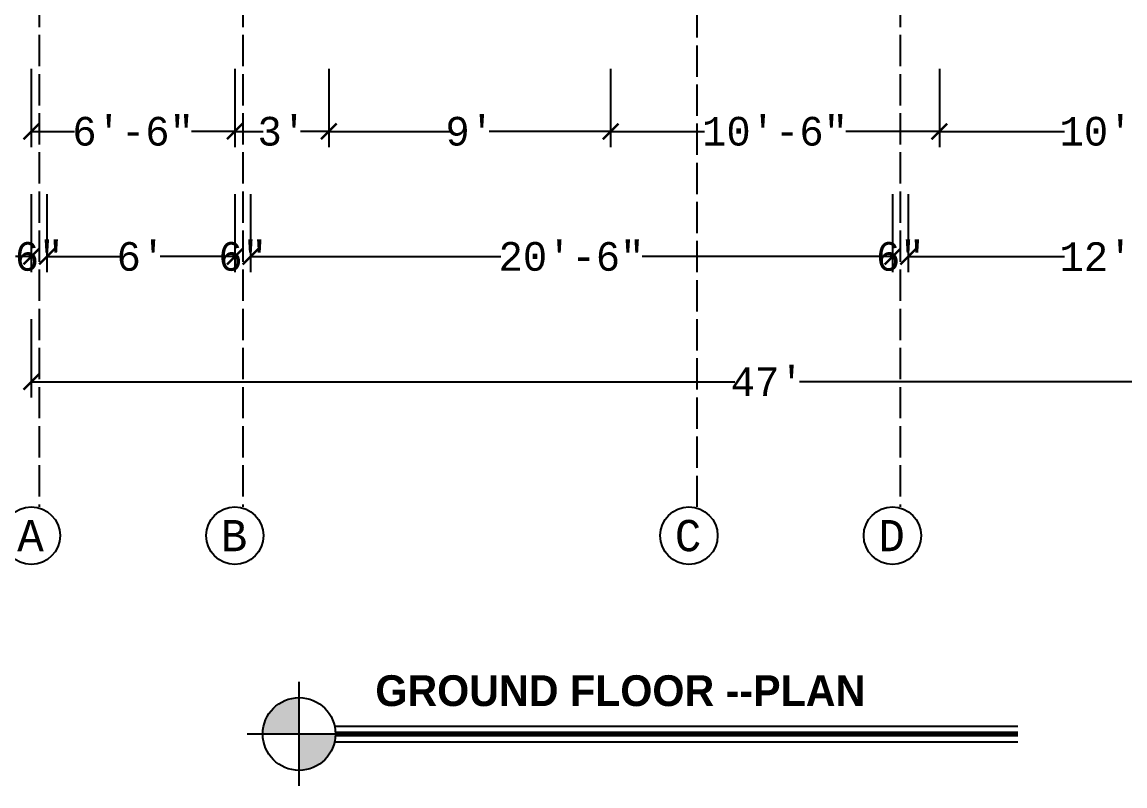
# Model space of a CAD drawing. Header units: inches. Extents: x 8351 to 42256, y 21052 to 33437.
# Drawn here: x 39949.2 to 40371.8, y 32225.7 to 32518.7 of the extents above; entities that cross this region are included whole.
import ezdxf

# ---------------------------------------------------------------- set-up
doc = ezdxf.new("R2010")
doc.units = ezdxf.units.IN
doc.header["$MEASUREMENT"] = 0
doc.linetypes.add('ACAD_ISO02W100', pattern=[15, 12, -3])
doc.layers.add('A-DIM', color=7, linetype='Continuous', lineweight=25)
doc.layers.add('A-TEXT', color=7, linetype='Continuous', lineweight=25)
doc.layers.add('A-G-BEAM', color=8, linetype='ACAD_ISO02W100')
doc.styles.add('GENERATED_STYLE_2', font='')
doc.styles.get("Standard").update_dxf_attribs({"font": 'consolab.ttf', "height": 11})
doc.styles.get('GENERATED_STYLE_2').set_extended_font_data('Papyrus', bold=True)

# ---------------------------------------------------------------- blocks, each defined once
blk = doc.blocks.new('_ArchTick')
at = {"color": 0, "linetype": 'ByBlock', "const_width": 0.15}
blk.add_lwpolyline([(-0.5, -0.5), (0.5, 0.5)], dxfattribs=at)

msp = doc.modelspace()

# ---------------------------------------------------------------- hatches: boundary and pattern name
at = {"lineweight": -2, "transparency": 33554544}
h = msp.add_hatch(color=7, dxfattribs=at)
h.paths.add_polyline_path([(40055.33, 32259.61, 0.414214), (40041.39, 32245.67), (40055.33, 32245.67)])
h.paths.add_polyline_path([(40069.26, 32245.67), (40055.33, 32245.67), (40055.33, 32231.74, 0.414214)])

# ---------------------------------------------------------------- linework, layer by layer
at = {"lineweight": -2}
for p, q in [((40055.33, 32225.74), (40055.33, 32265.61)), ((40069.26, 32248.67), (40330.75, 32248.67)), ((40035.39, 32245.67), (40069.26, 32245.67)), ((40069.26, 32242.67), (40330.75, 32242.67))]:
    msp.add_line(p, q, dxfattribs=at)
at = {"lineweight": 70}
msp.add_line((40069.26, 32245.67), (40330.75, 32245.67), dxfattribs=at)
at = {"lineweight": -2}
msp.add_circle((40055.33, 32245.67), 13.94, dxfattribs=at)
at = {"layer": 'A-DIM'}
for p, q in [((39952.7, 32500.72), (39952.7, 32470.72)), ((40030.7, 32500.72), (40030.7, 32470.72)), ((40030.7, 32500.72), (40030.7, 32470.72)), ((40066.7, 32500.72), (40066.7, 32470.72)), ((40066.7, 32500.72), (40066.7, 32470.72)), ((40174.7, 32500.72), (40174.7, 32470.72)), ((40174.7, 32500.72), (40174.7, 32470.72)), ((40300.7, 32500.72), (40300.7, 32470.72)), ((40300.7, 32500.72), (40300.7, 32470.72)), ((39952.7, 32476.72), (39969.28, 32476.72)), ((40030.7, 32476.72), (40014.11, 32476.72)), ((40030.7, 32476.72), (40041.51, 32476.72)), ((40066.7, 32476.72), (40055.88, 32476.72)), ((40066.7, 32476.72), (40113.22, 32476.72)), ((40174.7, 32476.72), (40128.17, 32476.72)), ((40174.7, 32476.72), (40210.61, 32476.72)), ((40300.7, 32476.72), (40264.78, 32476.72)), ((40300.7, 32476.72), (40348.67, 32476.72)), ((39952.7, 32452.72), (39952.7, 32422.72)), ((39958.7, 32452.72), (39958.7, 32422.72)), ((39958.7, 32452.72), (39958.7, 32422.72)), ((40030.7, 32452.72), (40030.7, 32422.72)), ((40030.7, 32452.72), (40030.7, 32422.72)), ((40036.7, 32452.72), (40036.7, 32422.72)), ((40036.7, 32452.72), (40036.7, 32422.72)), ((40282.7, 32452.72), (40282.7, 32422.72)), ((40282.7, 32452.72), (40282.7, 32422.72)), ((40288.7, 32452.72), (40288.7, 32422.72)), ((40288.7, 32452.72), (40288.7, 32422.72)), ((39952.7, 32428.72), (39946.7, 32428.72)), ((39958.7, 32428.72), (39964.7, 32428.72)), ((39958.7, 32428.72), (39987.33, 32428.72)), ((40030.7, 32428.72), (40002.06, 32428.72)), ((40030.7, 32428.72), (40024.7, 32428.72)), ((40036.7, 32428.72), (40042.7, 32428.72)), ((40036.7, 32428.72), (40132.65, 32428.72)), ((40282.7, 32428.72), (40186.74, 32428.72)), ((40282.7, 32428.72), (40276.7, 32428.72)), ((40288.7, 32428.72), (40294.7, 32428.72)), ((40288.7, 32428.72), (40348.67, 32428.72)), ((39952.7, 32404.72), (39952.7, 32374.72)), ((39952.7, 32380.72), (40222.35, 32380.72)), ((40516.7, 32380.72), (40247.04, 32380.72))]:
    msp.add_line(p, q, dxfattribs=at)
at = {"layer": 'A-G-BEAM'}
for p, q in [((39955.7, 33413.72), (39955.7, 32332.72)), ((40033.7, 33413.72), (40033.7, 32332.72)), ((40285.7, 33413.72), (40285.7, 32332.72)), ((40207.7, 33124.72), (40207.7, 32332.72))]:
    msp.add_line(p, q, dxfattribs=at)
at = {"layer": 'A-G-BEAM', "color": 7, "linetype": 'Continuous'}
for centre in [(39952.7, 32321.72), (40030.7, 32321.72), (40204.7, 32321.72), (40282.7, 32321.72)]:
    msp.add_circle(centre, 11, dxfattribs=at)

# ---------------------------------------------------------------- block references
at = {"layer": 'A-DIM', "xscale": 6, "yscale": 6, "zscale": 6, "rotation": 180}
for p in [(39952.7, 32476.72), (40030.7, 32476.72), (40066.7, 32476.72), (40174.7, 32476.72), (40300.7, 32476.72), (39958.7, 32428.72), (39958.7, 32428.72), (40036.7, 32428.72), (40036.7, 32428.72), (40288.7, 32428.72), (40288.7, 32428.72), (39952.7, 32380.72)]:
    msp.add_blockref('_ArchTick', p, dxfattribs=at)
at = {"layer": 'A-DIM', "xscale": 6, "yscale": 6, "zscale": 6}
for p in [(40030.7, 32476.72), (40066.7, 32476.72), (40174.7, 32476.72), (40300.7, 32476.72), (39952.7, 32428.72), (40030.7, 32428.72), (40030.7, 32428.72), (40282.7, 32428.72), (40282.7, 32428.72)]:
    msp.add_blockref('_ArchTick', p, dxfattribs=at)

# ---------------------------------------------------------------- texts
at = {"layer": 'A-DIM', "char_height": 11, "attachment_point": 5}
for s, insert in [('\\A1;6\'-6"', (39991.7, 32476.72)), ("\\A1;3'", (40048.7, 32476.72)), ("\\A1;9'", (40120.7, 32476.72)), ('\\A1;10\'-6"', (40237.7, 32476.72)), ("\\A1;10'", (40360.7, 32476.72)), ('\\A1;6"', (39955.7, 32428.72)), ("\\A1;6'", (39994.7, 32428.72)), ('\\A1;6"', (40033.7, 32428.72)), ('\\A1;20\'-6"', (40159.7, 32428.72)), ('\\A1;6"', (40285.7, 32428.72)), ("\\A1;12'", (40360.7, 32428.72)), ("\\A1;47'", (40234.7, 32380.72))]:
    msp.add_mtext(s, dxfattribs=dict(at, insert=insert))
at = {"layer": 'A-G-BEAM', "color": 7, "char_height": 12, "attachment_point": 1}
for s, insert in [('A ', (39947.3, 32327.74)), ('B ', (40025.3, 32327.74)), ('C ', (40199.3, 32327.74)), ('D ', (40277.3, 32327.74))]:
    msp.add_mtext_dynamic_manual_height_columns(s, width=13.2112, gutter_width=60, heights=[0], dxfattribs=dict(at, insert=insert))
at = {"layer": 'A-TEXT', "color": 7, "linetype": 'Continuous', "lineweight": 13, "insert": (40178.42, 32307.56), "char_height": 11.811, "attachment_point": 2, "style": 'GENERATED_STYLE_2'}
msp.add_mtext_dynamic_manual_height_columns('\\P\\PGROUND FLOOR --PLAN', width=437.2812, gutter_width=90, heights=[0], dxfattribs=at)

doc.saveas('drawing.dxf')
